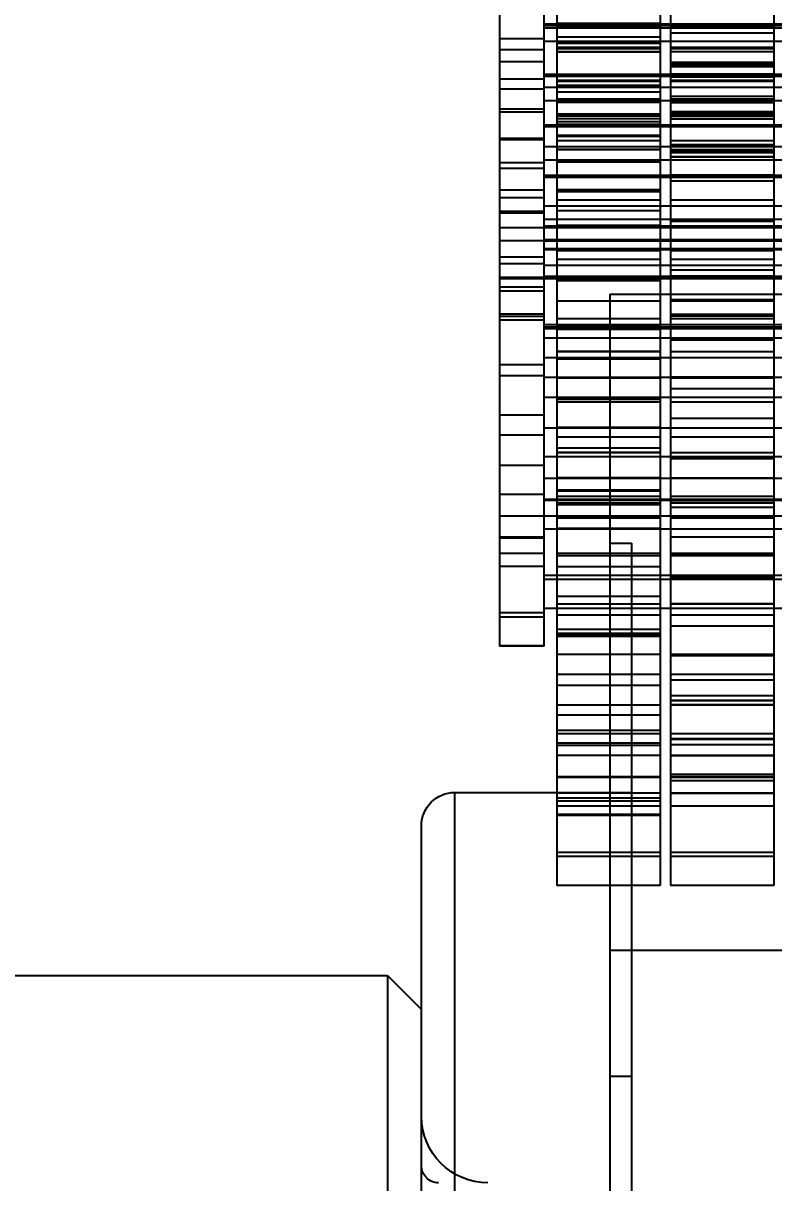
# Model space of a CAD drawing. Header units: metres. Extents: x 0 to 63075, y 0 to 44550.
# Drawn here: x 40363.39 to 40374.42, y 16351.05 to 16368.1 of the extents above; entities that cross this region are included whole.
import ezdxf

# ---------------------------------------------------------------- set-up
doc = ezdxf.new("R2010")
doc.units = ezdxf.units.M
doc.header["$LTSCALE"] = 75
doc.linetypes.add('HIDDEN2', pattern=[4.7625, 3.175, -1.5875])
doc.layers.add('SDM', color=7, linetype='Continuous')
doc.layers.add('ST1', color=7, linetype='HIDDEN2')
doc.styles.add('ROMANS', font='ROMANS.SHX')
doc.dimstyles.new('75___1-75', dxfattribs={"dimscale": 75, "dimtxt": 2.5, "dimasz": 2, "dimexe": 1.5, "dimexo": 1, "dimgap": 0.5, "dimtad": 1, "dimdec": 0, "dimzin": 12, "dimtxsty": 'ROMANS', "dimcen": 0, "dimclrd": 256, "dimclre": 256, "dimclrt": 3, "dimazin": 3, "dimtfac": 1, "dimtdec": 0, "dimtmove": 0, "dimatfit": 0, "dimfxl": 1, "dimlwd": -1, "dimlwe": -1, "dimarcsym": 0})

# ---------------------------------------------------------------- blocks, each defined once
blk = doc.blocks.new('*D33')
at = {"layer": 'Defpoints', "color": 0, "transparency": 16777216}
for p in [(40258.386, 16728.439), (42591.048, 16728.439), (40410.623, 16285.374)]:
    blk.add_point(p, dxfattribs=at)
at = {"layer": 'SDM', "transparency": 16777216}
for p, q in [((42591.048, 16878.439), (42591.048, 17585.582)), ((40333.386, 16728.439), (42703.548, 16728.439)), ((42591.048, 16285.374), (42591.048, 16728.439)), ((40485.623, 16285.374), (42703.548, 16285.374)), ((42591.048, 16135.374), (42591.048, 15985.374))]:
    blk.add_line(p, q, dxfattribs=at)
for points in [[(42566.048, 16878.439), (42616.048, 16878.439), (42591.048, 16728.439)], [(42566.048, 16135.374), (42616.048, 16135.374), (42591.048, 16285.374)]]:
    blk.add_solid(points, dxfattribs=at)
at = {"layer": 'SDM', "color": 3, "transparency": 16777216, "insert": (42459.798, 17307.01), "char_height": 187.5, "attachment_point": 5, "rotation": 90, "style": 'ROMANS'}
blk.add_mtext('443', dxfattribs=at)
blk = doc.blocks.new('A$Cb88ac2a3')
at = {"layer": 'ST1'}
for p, q in [((86.965, 1434.502), (86.965, 1426.601)), ((88.485, 1434.427), (88.485, 1426.601)), ((88.637, 1430.542), (88.637, 1426.601)), ((90.157, 1430.542), (90.157, 1426.601)), ((90.342, 1427.326), (90.342, 1429.005)), ((91, 1429.005), (91, 1427.326)), ((75.843, 1427.953), (90.342, 1427.953)), ((86.965, 1427.953), (88.485, 1427.953)), ((90.157, 1427.966), (88.637, 1427.966)), ((88.637, 1427.953), (90.157, 1427.953)), ((90.342, 1427.931), (75.843, 1427.931)), ((90.342, 1427.898), (75.843, 1427.898)), ((88.485, 1427.931), (86.965, 1427.931)), ((86.965, 1427.922), (88.485, 1427.922)), ((88.485, 1427.898), (86.965, 1427.898)), ((88.485, 1427.827), (86.965, 1427.827)), ((90.157, 1427.931), (88.637, 1427.931)), ((90.157, 1427.918), (88.637, 1427.918)), ((90.157, 1427.898), (88.637, 1427.898)), ((90.157, 1427.767), (88.637, 1427.767)), ((75.843, 1427.696), (90.342, 1427.696)), ((86.965, 1427.696), (88.485, 1427.696)), ((88.485, 1427.612), (86.965, 1427.612)), ((88.485, 1427.595), (86.965, 1427.595)), ((86.965, 1427.591), (88.485, 1427.591)), ((88.637, 1427.696), (90.157, 1427.696)), ((90.157, 1427.672), (88.637, 1427.672)), ((90.157, 1427.612), (88.637, 1427.612)), ((90.157, 1427.598), (88.637, 1427.598)), ((88.637, 1427.591), (90.157, 1427.591)), ((91, 1427.742), (90.342, 1427.742)), ((88.485, 1427.551), (86.965, 1427.551)), ((86.965, 1427.543), (88.485, 1427.543)), ((90.157, 1427.551), (88.637, 1427.551)), ((90.157, 1427.547), (88.637, 1427.547)), ((91, 1427.579), (90.342, 1427.579)), ((88.485, 1427.391), (86.965, 1427.391)), ((88.485, 1427.363), (86.965, 1427.363)), ((88.485, 1427.354), (86.965, 1427.354)), ((88.485, 1427.331), (86.965, 1427.331)), ((90.342, 1427.4), (91, 1427.4)), ((90.342, 1424.208), (90.342, 1427.326)), ((91, 1427.326), (91, 1424.208)), ((75.843, 1427.211), (90.342, 1427.211)), ((90.342, 1427.188), (75.843, 1427.188)), ((88.485, 1427.223), (86.965, 1427.223)), ((86.965, 1427.211), (88.485, 1427.211)), ((88.485, 1427.188), (86.965, 1427.188)), ((88.485, 1427.176), (86.965, 1427.176)), ((88.485, 1427.127), (86.965, 1427.127)), ((88.485, 1427.125), (86.965, 1427.125)), ((86.965, 1427.11), (88.485, 1427.11)), ((88.637, 1427.211), (90.157, 1427.211)), ((90.157, 1427.188), (88.637, 1427.188)), ((90.157, 1427.127), (88.637, 1427.127)), ((90.157, 1427.125), (88.637, 1427.125)), ((88.637, 1427.11), (90.157, 1427.11)), ((90.342, 1427.143), (91, 1427.143)), ((90.342, 1427.026), (75.843, 1427.026)), ((88.485, 1427.026), (86.965, 1427.026)), ((88.637, 1427.05), (90.157, 1427.05)), ((90.157, 1427.026), (88.637, 1427.026)), ((90.157, 1426.955), (88.637, 1426.955)), ((91, 1426.999), (90.342, 1426.999)), ((75.843, 1426.824), (90.342, 1426.824)), ((88.485, 1426.895), (86.965, 1426.895)), ((88.485, 1426.856), (86.965, 1426.856)), ((86.965, 1426.848), (88.485, 1426.848)), ((86.965, 1426.824), (88.485, 1426.824)), ((88.485, 1426.804), (86.965, 1426.804)), ((88.485, 1426.8), (86.965, 1426.8)), ((90.157, 1426.852), (88.637, 1426.852)), ((88.637, 1426.848), (90.157, 1426.848)), ((88.637, 1426.824), (90.157, 1426.824)), ((88.637, 1426.801), (90.157, 1426.801)), ((88.485, 1426.67), (86.965, 1426.67)), ((88.485, 1426.651), (86.965, 1426.651)), ((88.485, 1426.64), (86.965, 1426.64)), ((86.965, 1426.631), (88.485, 1426.631)), ((88.485, 1426.621), (86.965, 1426.621)), ((86.965, 1426.601), (88.485, 1426.601)), ((86.965, 1426.597), (86.965, 1423.663)), ((88.485, 1426.601), (88.485, 1423.663)), ((88.637, 1426.631), (90.157, 1426.631)), ((88.637, 1426.601), (88.637, 1420.686)), ((88.637, 1426.601), (90.157, 1426.601)), ((90.157, 1426.601), (90.157, 1420.686)), ((91, 1426.707), (90.342, 1426.707)), ((90.342, 1426.657), (91, 1426.657)), ((75.843, 1426.468), (90.342, 1426.468)), ((90.342, 1426.446), (75.843, 1426.446)), ((88.485, 1426.563), (86.965, 1426.563)), ((88.485, 1426.559), (86.965, 1426.559)), ((86.965, 1426.468), (88.485, 1426.468)), ((88.485, 1426.446), (86.965, 1426.446)), ((90.157, 1426.563), (88.637, 1426.563)), ((90.157, 1426.519), (88.637, 1426.519)), ((90.157, 1426.519), (88.637, 1426.519)), ((90.157, 1426.481), (88.637, 1426.481)), ((88.637, 1426.468), (90.157, 1426.468)), ((90.157, 1426.446), (88.637, 1426.446)), ((86.965, 1426.237), (88.485, 1426.237)), ((90.157, 1426.32), (88.637, 1426.32)), ((90.157, 1426.307), (88.637, 1426.307)), ((88.637, 1426.237), (90.157, 1426.237)), ((90.342, 1426.271), (91, 1426.271)), ((91, 1426.257), (90.342, 1426.257)), ((90.342, 1426.153), (75.843, 1426.153)), ((86.965, 1426.178), (88.485, 1426.178)), ((88.485, 1426.153), (86.965, 1426.153)), ((88.485, 1426.11), (86.965, 1426.11)), ((86.965, 1426.106), (88.485, 1426.106)), ((88.485, 1426.083), (86.965, 1426.083)), ((86.965, 1426.058), (88.485, 1426.058)), ((90.157, 1426.153), (88.637, 1426.153)), ((90.157, 1426.113), (88.637, 1426.113)), ((88.637, 1426.106), (90.157, 1426.106)), ((75.843, 1425.952), (90.342, 1425.952)), ((86.965, 1426), (88.485, 1426)), ((86.965, 1425.994), (88.485, 1425.994)), ((86.965, 1425.952), (88.485, 1425.952)), ((88.637, 1425.952), (90.157, 1425.952)), ((90.157, 1425.928), (88.637, 1425.928)), ((90.342, 1425.915), (91, 1425.915)), ((75.843, 1425.726), (90.342, 1425.726)), ((88.485, 1425.738), (86.965, 1425.738)), ((86.965, 1425.726), (88.485, 1425.726)), ((88.637, 1425.726), (90.157, 1425.726)), ((91, 1425.835), (90.342, 1425.835)), ((90.342, 1425.703), (75.843, 1425.703)), ((88.485, 1425.703), (86.965, 1425.703)), ((88.485, 1425.646), (86.965, 1425.646)), ((90.157, 1425.703), (88.637, 1425.703)), ((88.637, 1425.514), (90.157, 1425.514)), ((88.637, 1425.487), (90.157, 1425.487)), ((91, 1425.514), (90.342, 1425.514)), ((90.342, 1425.398), (91, 1425.398)), ((90.342, 1425.281), (75.843, 1425.281)), ((88.485, 1425.371), (86.965, 1425.371)), ((86.965, 1425.365), (88.485, 1425.365)), ((86.965, 1425.363), (88.485, 1425.363)), ((88.485, 1425.281), (86.965, 1425.281)), ((90.157, 1425.367), (88.637, 1425.367)), ((88.637, 1425.365), (90.157, 1425.365)), ((88.637, 1425.363), (90.157, 1425.363)), ((90.157, 1425.281), (88.637, 1425.281)), ((90.157, 1425.21), (88.637, 1425.21)), ((91, 1425.204), (90.342, 1425.204)), ((75.843, 1425.08), (90.342, 1425.08)), ((86.965, 1425.08), (88.485, 1425.08)), ((88.485, 1425.056), (86.965, 1425.056)), ((88.637, 1425.08), (90.157, 1425.08)), ((91, 1425.192), (90.342, 1425.192)), ((90.342, 1425.172), (91, 1425.172)), ((75.843, 1424.983), (90.342, 1424.983)), ((90.342, 1424.961), (75.843, 1424.961)), ((86.965, 1424.983), (88.485, 1424.983)), ((88.485, 1424.961), (86.965, 1424.961)), ((90.157, 1424.996), (88.637, 1424.996)), ((88.637, 1424.983), (90.157, 1424.983)), ((90.157, 1424.961), (88.637, 1424.961)), ((91, 1424.963), (90.342, 1424.963)), ((75.843, 1424.783), (90.342, 1424.783)), ((75.843, 1424.761), (90.342, 1424.761)), ((86.965, 1424.783), (88.485, 1424.783)), ((86.965, 1424.761), (88.485, 1424.761)), ((88.637, 1424.783), (90.157, 1424.783)), ((90.157, 1424.774), (88.637, 1424.774)), ((88.637, 1424.761), (90.157, 1424.761)), ((91, 1424.772), (90.342, 1424.772)), ((90.342, 1424.651), (75.843, 1424.651)), ((90.342, 1424.639), (75.843, 1424.639)), ((88.485, 1424.651), (86.965, 1424.651)), ((88.485, 1424.639), (86.965, 1424.639)), ((88.485, 1424.625), (86.965, 1424.625)), ((86.965, 1424.621), (88.485, 1424.621)), ((90.157, 1424.651), (88.637, 1424.651)), ((90.157, 1424.639), (88.637, 1424.639)), ((90.157, 1424.628), (88.637, 1424.628)), ((88.637, 1424.621), (90.157, 1424.621)), ((90.342, 1424.526), (91, 1424.526)), ((90.342, 1424.409), (75.843, 1424.409)), ((86.965, 1424.493), (88.485, 1424.493)), ((88.485, 1424.409), (86.965, 1424.409)), ((88.637, 1424.493), (90.157, 1424.493)), ((90.157, 1424.409), (88.637, 1424.409)), ((90.342, 1424.43), (91, 1424.43)), ((75.843, 1424.241), (90.342, 1424.241)), ((90.342, 1424.218), (75.843, 1424.218)), ((75.843, 1424.208), (90.342, 1424.208)), ((88.485, 1424.338), (86.965, 1424.338)), ((88.485, 1424.253), (86.965, 1424.253)), ((86.965, 1424.241), (88.485, 1424.241)), ((88.485, 1424.218), (86.965, 1424.218)), ((86.965, 1424.208), (88.485, 1424.208)), ((88.637, 1424.241), (90.157, 1424.241)), ((90.157, 1424.218), (88.637, 1424.218)), ((88.637, 1424.208), (90.157, 1424.208)), ((90.157, 1424.183), (88.637, 1424.183)), ((90.342, 1424.229), (91, 1424.229)), ((90.342, 1423.514), (90.342, 1424.208)), ((90.342, 1424.208), (91, 1424.208)), ((91, 1424.208), (91, 1420.395)), ((91, 1424.091), (90.342, 1424.091)), ((91, 1424.029), (90.342, 1424.029)), ((89.375, 1423.984), (86.605, 1423.984)), ((88.485, 1423.902), (86.965, 1423.902)), ((88.485, 1423.886), (86.965, 1423.886)), ((86.965, 1423.878), (88.485, 1423.878)), ((90.157, 1423.882), (88.637, 1423.882)), ((88.637, 1423.878), (90.157, 1423.878)), ((89.375, 1423.984), (89.375, 1394.546)), ((88.485, 1423.689), (86.965, 1423.689)), ((90.342, 1423.687), (91, 1423.687)), ((90.342, 1423.537), (75.843, 1423.537)), ((75.843, 1423.498), (90.342, 1423.498)), ((88.485, 1423.663), (86.965, 1423.663)), ((86.965, 1423.663), (86.965, 1420.686)), ((86.965, 1423.621), (88.485, 1423.621)), ((88.485, 1423.537), (86.965, 1423.537)), ((86.965, 1423.498), (88.485, 1423.498)), ((88.485, 1423.663), (88.485, 1420.686)), ((88.637, 1423.621), (90.157, 1423.621)), ((90.157, 1423.537), (88.637, 1423.537)), ((90.157, 1423.511), (88.637, 1423.511)), ((88.637, 1423.498), (90.157, 1423.498)), ((90.342, 1423.654), (91, 1423.654)), ((91, 1423.606), (90.342, 1423.606)), ((91, 1423.604), (90.342, 1423.604)), ((90.342, 1420.395), (90.342, 1423.514)), ((90.342, 1423.476), (75.843, 1423.476)), ((75.843, 1423.336), (90.342, 1423.336)), ((88.485, 1423.476), (86.965, 1423.476)), ((86.965, 1423.336), (88.485, 1423.336)), ((90.157, 1423.476), (88.637, 1423.476)), ((90.157, 1423.466), (88.637, 1423.466)), ((88.637, 1423.336), (90.157, 1423.336)), ((88.485, 1423.311), (86.965, 1423.311)), ((90.342, 1423.052), (75.843, 1423.052)), ((90.342, 1423.05), (75.843, 1423.05)), ((88.485, 1423.14), (86.965, 1423.14)), ((86.965, 1423.136), (88.485, 1423.136)), ((88.485, 1423.052), (86.965, 1423.052)), ((88.485, 1423.05), (86.965, 1423.05)), ((90.157, 1423.143), (88.637, 1423.143)), ((88.637, 1423.136), (90.157, 1423.136)), ((90.157, 1423.052), (88.637, 1423.052)), ((90.157, 1423.05), (88.637, 1423.05)), ((90.157, 1423.03), (88.637, 1423.03)), ((90.342, 1422.945), (91, 1422.945)), ((75.843, 1422.756), (90.342, 1422.756)), ((88.485, 1422.768), (86.965, 1422.768)), ((86.965, 1422.756), (88.485, 1422.756)), ((86.965, 1422.749), (88.485, 1422.749)), ((88.637, 1422.756), (90.157, 1422.756)), ((88.637, 1422.749), (90.157, 1422.749)), ((90.342, 1422.782), (91, 1422.782)), ((88.485, 1422.594), (86.965, 1422.594)), ((75.843, 1422.463), (90.342, 1422.463)), ((86.965, 1422.463), (88.485, 1422.463)), ((88.485, 1422.401), (86.965, 1422.401)), ((86.965, 1422.393), (88.485, 1422.393)), ((88.637, 1422.463), (90.157, 1422.463)), ((90.157, 1422.439), (88.637, 1422.439)), ((90.157, 1422.397), (88.637, 1422.397)), ((88.637, 1422.393), (90.157, 1422.393)), ((88.485, 1422.158), (86.965, 1422.158)), ((90.342, 1422.202), (91, 1422.202)), ((75.843, 1422.013), (90.342, 1422.013)), ((86.965, 1422.013), (88.485, 1422.013)), ((90.157, 1422.026), (88.637, 1422.026)), ((88.637, 1422.013), (90.157, 1422.013)), ((86.965, 1421.877), (88.485, 1421.877)), ((88.637, 1421.877), (90.157, 1421.877)), ((90.342, 1421.91), (91, 1421.91)), ((88.485, 1421.655), (86.965, 1421.655)), ((86.965, 1421.651), (88.485, 1421.651)), ((90.157, 1421.722), (88.637, 1421.722)), ((90.157, 1421.658), (88.637, 1421.658)), ((88.637, 1421.651), (90.157, 1421.651)), ((75.843, 1421.591), (90.342, 1421.591)), ((86.965, 1421.591), (88.485, 1421.591)), ((88.485, 1421.567), (86.965, 1421.567)), ((88.637, 1421.591), (90.157, 1421.591)), ((90.342, 1421.46), (91, 1421.46)), ((88.485, 1421.283), (86.965, 1421.283)), ((90.157, 1421.286), (88.637, 1421.286)), ((75.843, 1421.271), (90.342, 1421.271)), ((86.965, 1421.271), (88.485, 1421.271)), ((88.637, 1421.271), (90.157, 1421.271)), ((75.843, 1420.961), (90.342, 1420.961)), ((75.843, 1420.949), (90.342, 1420.949)), ((86.965, 1421.005), (88.485, 1421.005)), ((86.965, 1420.961), (88.485, 1420.961)), ((86.965, 1420.949), (88.485, 1420.949)), ((90.157, 1421.107), (88.637, 1421.107)), ((90.157, 1421.088), (88.637, 1421.088)), ((88.637, 1421.005), (90.157, 1421.005)), ((88.637, 1420.961), (90.157, 1420.961)), ((88.637, 1420.949), (90.157, 1420.949)), ((90.342, 1421.038), (91, 1421.038)), ((88.485, 1420.916), (86.965, 1420.916)), ((86.965, 1420.908), (88.485, 1420.908)), ((88.485, 1420.85), (86.965, 1420.85)), ((90.157, 1420.912), (88.637, 1420.912)), ((88.637, 1420.908), (90.157, 1420.908)), ((90.157, 1420.907), (88.637, 1420.907)), ((90.157, 1420.887), (88.637, 1420.887)), ((75.843, 1420.719), (90.342, 1420.719)), ((86.965, 1420.719), (88.485, 1420.719)), ((86.965, 1420.708), (88.485, 1420.708)), ((86.965, 1420.686), (86.965, 1416.874)), ((86.965, 1420.686), (88.485, 1420.686)), ((88.485, 1420.686), (88.485, 1416.874)), ((88.637, 1420.719), (90.157, 1420.719)), ((88.637, 1420.708), (90.157, 1420.708)), ((90.157, 1420.695), (88.637, 1420.695)), ((88.637, 1420.686), (88.637, 1418.981)), ((88.637, 1420.686), (90.157, 1420.686)), ((90.157, 1420.686), (90.157, 1418.981)), ((90.342, 1420.717), (91, 1420.717)), ((75.843, 1420.528), (90.342, 1420.528)), ((86.965, 1420.528), (88.485, 1420.528)), ((90.157, 1420.541), (88.637, 1420.541)), ((88.637, 1420.528), (90.157, 1420.528)), ((88.485, 1420.414), (86.965, 1420.414)), ((89.056, 1420.32), (89.056, 1396.401)), ((89.375, 1420.32), (89.056, 1420.32)), ((90.342, 1420.407), (91, 1420.407)), ((90.342, 1418.807), (90.342, 1420.395)), ((90.342, 1420.395), (91, 1420.395)), ((91, 1420.395), (91, 1418.807)), ((88.485, 1420.17), (86.965, 1420.17)), ((86.965, 1420.166), (88.485, 1420.166)), ((86.965, 1420.133), (88.485, 1420.133)), ((90.157, 1420.174), (88.637, 1420.174)), ((88.637, 1420.166), (90.157, 1420.166)), ((88.637, 1420.133), (90.157, 1420.133)), ((90.342, 1420.166), (91, 1420.166)), ((90.157, 1419.978), (88.637, 1419.978)), ((90.342, 1419.975), (91, 1419.975)), ((75.843, 1419.847), (90.342, 1419.847)), ((75.843, 1419.786), (90.342, 1419.786)), ((86.965, 1419.847), (88.485, 1419.847)), ((88.485, 1419.823), (86.965, 1419.823)), ((88.485, 1419.798), (86.965, 1419.798)), ((86.965, 1419.786), (88.485, 1419.786)), ((88.637, 1419.847), (90.157, 1419.847)), ((88.637, 1419.786), (90.157, 1419.786)), ((88.485, 1419.431), (86.965, 1419.431)), ((86.965, 1419.423), (88.485, 1419.423)), ((90.157, 1419.542), (88.637, 1419.542)), ((90.157, 1419.427), (88.637, 1419.427)), ((88.637, 1419.423), (90.157, 1419.423)), ((75.843, 1419.362), (90.342, 1419.362)), ((75.843, 1419.36), (90.342, 1419.36)), ((86.965, 1419.362), (88.485, 1419.362)), ((86.965, 1419.36), (88.485, 1419.36)), ((86.965, 1419.261), (88.485, 1419.261)), ((88.637, 1419.362), (90.157, 1419.362)), ((88.637, 1419.36), (90.157, 1419.36)), ((88.637, 1419.261), (90.157, 1419.261)), ((90.342, 1419.294), (91, 1419.294)), ((88.485, 1419.106), (86.965, 1419.106)), ((90.342, 1419.232), (91, 1419.232)), ((90.157, 1419.056), (88.637, 1419.056)), ((90.157, 1418.996), (88.637, 1418.996)), ((90.157, 1418.981), (88.637, 1418.981)), ((88.637, 1418.981), (88.637, 1416.874)), ((90.157, 1418.951), (88.637, 1418.951)), ((90.157, 1418.981), (90.157, 1416.874)), ((90.342, 1418.809), (91, 1418.809)), ((90.342, 1418.807), (91, 1418.807)), ((88.485, 1418.685), (86.965, 1418.685)), ((86.965, 1418.681), (88.485, 1418.681)), ((88.485, 1418.67), (86.965, 1418.67)), ((90.157, 1418.689), (88.637, 1418.689)), ((88.637, 1418.681), (90.157, 1418.681)), ((86.965, 1418.388), (88.485, 1418.388)), ((88.637, 1418.388), (90.157, 1418.388)), ((88.485, 1418.313), (86.965, 1418.313)), ((90.157, 1418.234), (88.637, 1418.234)), ((88.485, 1418.079), (86.965, 1418.079)), ((88.485, 1418.013), (86.965, 1418.013)), ((88.485, 1418.005), (86.965, 1418.005)), ((88.485, 1417.946), (86.965, 1417.946)), ((86.965, 1417.938), (88.485, 1417.938)), ((90.157, 1417.942), (88.637, 1417.942)), ((88.637, 1417.938), (90.157, 1417.938)), ((90.157, 1417.797), (88.637, 1417.797)), ((90.157, 1417.571), (88.637, 1417.571)), ((86.965, 1417.516), (88.485, 1417.516)), ((88.485, 1417.449), (86.965, 1417.449)), ((88.485, 1417.439), (86.965, 1417.439)), ((88.485, 1417.361), (86.965, 1417.361)), ((88.637, 1417.516), (90.157, 1417.516)), ((90.157, 1417.383), (88.637, 1417.383)), ((88.485, 1417.2), (86.965, 1417.2)), ((86.965, 1417.196), (88.485, 1417.196)), ((90.157, 1417.351), (88.637, 1417.351)), ((88.637, 1417.196), (90.157, 1417.196)), ((88.485, 1416.925), (86.965, 1416.925)), ((86.965, 1416.886), (88.485, 1416.886)), ((86.965, 1416.874), (86.965, 1416.645)), ((86.965, 1416.874), (88.485, 1416.874)), ((88.485, 1416.874), (88.485, 1416.645)), ((88.637, 1416.886), (88.637, 1415.285)), ((88.637, 1416.886), (90.157, 1416.886)), ((88.637, 1416.874), (90.157, 1416.874)), ((90.157, 1416.886), (90.157, 1415.285)), ((88.485, 1416.828), (86.965, 1416.828)), ((88.485, 1416.65), (86.965, 1416.65)), ((88.485, 1416.645), (86.965, 1416.645)), ((86.965, 1416.645), (86.965, 1415.285)), ((86.965, 1416.644), (88.485, 1416.644)), ((88.485, 1416.645), (88.485, 1415.285)), ((88.637, 1416.644), (90.157, 1416.644)), ((90.157, 1416.577), (88.637, 1416.577)), ((90.157, 1416.531), (88.637, 1416.531)), ((91.656, 1416.655), (89.056, 1416.655)), ((91.656, 1398.256), (91.656, 1416.655)), ((91.656, 1404.44), (91.656, 1416.655)), ((86.965, 1416.453), (88.485, 1416.453)), ((88.637, 1416.453), (90.157, 1416.453)), ((90.157, 1416.334), (88.637, 1416.334)), ((90.157, 1416.319), (88.637, 1416.319)), ((92.145, 1398.503), (92.145, 1416.166)), ((86.965, 1415.772), (88.485, 1415.772)), ((86.965, 1415.711), (88.485, 1415.711)), ((88.637, 1415.772), (90.157, 1415.772)), ((88.637, 1415.711), (90.157, 1415.711)), ((86.965, 1415.287), (88.485, 1415.287)), ((86.965, 1415.285), (88.485, 1415.285)), ((88.637, 1415.287), (90.157, 1415.287)), ((88.637, 1415.285), (90.157, 1415.285)), ((89.375, 1414.334), (86.605, 1414.334)), ((92.645, 1413.965), (92.145, 1413.465)), ((92.645, 1413.965), (92.645, 1399.618)), ((293.355, 1413.965), (92.645, 1413.965)), ((89.056, 1412.479), (89.375, 1412.479))]:
    blk.add_line(p, q, dxfattribs=at)
for centre, radius, start, end in [((91.656, 1416.166), 0.489, 0, 90), ((91.168, 1411.892), 0.977, 270, 0), ((91.895, 1411.165), 0.25, 270, 0)]:
    blk.add_arc(centre, radius, start, end, dxfattribs=at)

msp = doc.modelspace()

# ---------------------------------------------------------------- block references
at = {"layer": 'SDM', "xscale": -1}
msp.add_blockref('A$Cb88ac2a3', (40461.386, 14940.137), dxfattribs=at)

# ---------------------------------------------------------------- dimensions: what is measured, and where the dimension line sits
at = {"layer": 'SDM'}
dim = msp.add_linear_dim(base=(42591.048, 16728.439), p1=(40410.623, 16285.374), p2=(40258.386, 16728.439), angle=90, dimstyle='75___1-75', dxfattribs=at)
dim.commit()
dim.dimension.update_dxf_attribs({"geometry": '*D33', "text_midpoint": (42459.798, 17307.01)})

doc.saveas('drawing.dxf')
